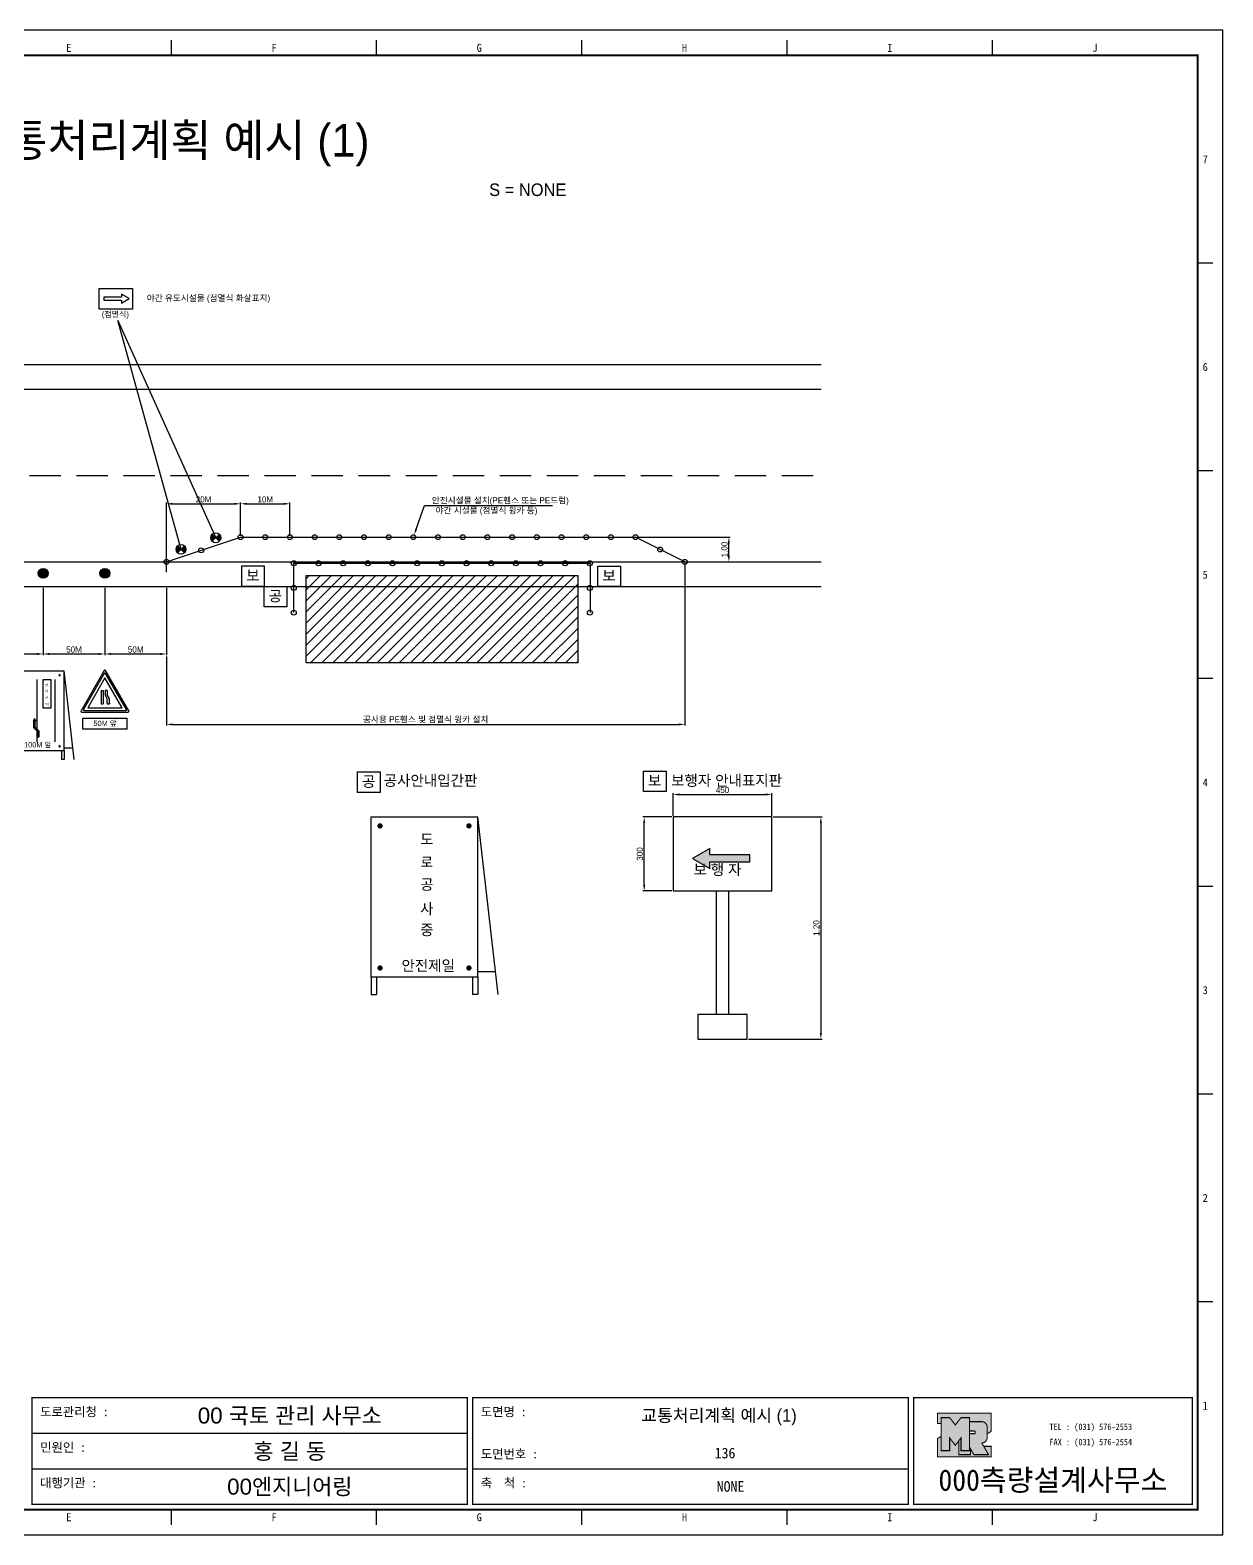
# Model space of a CAD drawing. Header units: millimetres. Extents: x 973 to 1835, y -46 to 564.
# Drawn here: x 1352 to 1835, y -46 to 564 of the extents above; entities that cross this region are included whole.
import ezdxf
from ezdxf.enums import TextEntityAlignment as Align

# ---------------------------------------------------------------- set-up
doc = ezdxf.new("R2010")
doc.units = ezdxf.units.MM
doc.header["$LTSCALE"] = 2
doc.linetypes.add('HIDDEN', pattern=[9.525, 6.35, -3.175])
for name, color, linetype in [('CC-GSTR-0004', 4, 'Continuous'), ('CZ-DIMT-0002', 7, 'Continuous'), ('CZ-LIN1-0007', 7, 'Continuous'), ('CZ-LIN2-0003', 3, 'Continuous'), ('CZ-LIN3-0005', 5, 'Continuous'), ('CZ-LINE-0001', 7, 'Continuous'), ('TITLE', 7, 'Continuous')]:
    doc.layers.add(name, color=color, linetype=linetype)
doc.styles.add('견고딕', font='arial.ttf')
doc.styles.add('돋움', font='')
doc.styles.add('돋음체', font='')
doc.styles.get('돋움').set_extended_font_data('Dotum')
doc.styles.get('돋음체').set_extended_font_data('DotumChe')

msp = doc.modelspace()

# ---------------------------------------------------------------- hatches: boundary and pattern name
h = msp.add_hatch(color=256)
edge = h.paths.add_edge_path()
edge.add_arc((1356.87, 343.68), 2, 0, 360)
h = msp.add_hatch(color=256)
edge = h.paths.add_edge_path()
edge.add_arc((1381.87, 343.68), 2, 0, 360)
h = msp.add_hatch(color=256)
h.paths.add_polyline_path([(1354.38, 280.57), (1353.66, 281.3), (1353.66, 283.69), (1353.96, 283.69), (1353.35, 284.9), (1352.75, 283.69), (1353.05, 283.69), (1353.05, 281.05), (1354.38, 279.71)])
h.paths.add_polyline_path([(1354.38, 280.57), (1354.38, 279.71), (1354.68, 279.4), (1354.68, 277.35), (1355.29, 277.35), (1355.29, 279.64)])
at = {"layer": 'CZ-LIN1-0007'}
msp.add_hatch(color=256, dxfattribs=at).paths.add_polyline_path([(1643.22, 226.69), (1643.22, 229.56), (1627.02, 229.56), (1627.02, 232.18), (1620, 228.12), (1627.02, 224.07), (1627.02, 226.69)])
at = {"layer": 'CZ-LIN2-0003'}
h = msp.add_hatch(dxfattribs=at)
h.set_pattern_fill('ANSI31', color=256, style=0)
h.set_pattern_definition([(45, (969.7445, -39.9444), (-2.245064, 2.245064), [])])
h.paths.add_polyline_path([(1463.41, 342.75), (1573.53, 342.75), (1573.53, 307.38), (1463.41, 307.38)])
at = {"layer": 'CZ-LIN3-0005'}
h = msp.add_hatch(color=256, dxfattribs=at)
h.paths.add_polyline_path([(1412.73, 353.39), (1411.32, 354.81, 0.198912), (1410.73, 353.39, 0.198912), (1411.32, 351.98)])
h.paths.add_polyline_path([(1414.15, 351.98, 0.198912), (1414.73, 353.39, 0.198912), (1414.15, 354.81), (1412.73, 353.39)])
h = msp.add_hatch(color=256, dxfattribs=at)
h.paths.add_polyline_path([(1426.82, 358.06), (1425.41, 359.47, 0.198912), (1424.82, 358.06, 0.198912), (1425.41, 356.64)])
h.paths.add_polyline_path([(1428.23, 356.64, 0.198912), (1428.82, 358.06, 0.198912), (1428.23, 359.47), (1426.82, 358.06)])
at = {"layer": 'TITLE', "ltscale": 150}
h = msp.add_hatch(color=8, dxfattribs=at)
edge = h.paths.add_edge_path()
edge.add_line((1741.03, 3.34), (1719.3, 3.34))
edge.add_line((1719.3, 3.34), (1719.3, -0.9))
edge.add_line((1719.3, -0.9), (1720.74, -0.9))
edge.add_line((1720.74, -0.9), (1720.74, 1.49))
edge.add_line((1720.74, 1.49), (1724.19, 1.49))
edge.add_line((1724.19, 1.49), (1726.49, -1.47))
edge.add_line((1726.49, -1.47), (1728.78, 1.49))
edge.add_line((1728.78, 1.49), (1732.23, 1.49))
edge.add_line((1732.23, 1.49), (1732.23, -0.13))
edge.add_line((1732.23, -0.13), (1737.2, -0.13))
edge.add_arc((1737.2, -2.31), 2.18, 0, 90, ccw=False)
edge.add_line((1739.37, -2.31), (1739.37, -5.09))
edge.add_line((1739.37, -5.09), (1741.03, -4.06))
edge.add_line((1741.03, -4.06), (1741.03, 3.34))
h.paths.add_polyline_path([(1727.88, -7.91), (1726.49, -9.71), (1724.19, -6.75), (1724.19, -11.87), (1720.74, -11.87), (1720.74, -6.06), (1719.3, -6.96), (1719.3, -14.36), (1741.03, -14.36), (1741.03, -10.12), (1737.98, -10.12), (1739.92, -13.49), (1734.01, -13.49), (1732.58, -11.03), (1732.58, -13.49), (1727.88, -13.49)])
msp.add_hatch(color=5, dxfattribs=at).paths.add_polyline_path([(1732.23, 1.49), (1728.78, 1.49), (1726.49, -1.47), (1724.19, 1.49), (1720.74, 1.49), (1720.74, -11.87), (1724.19, -11.87), (1724.19, -6.75), (1726.49, -9.71), (1728.78, -6.75), (1728.78, -11.87), (1732.23, -11.87)])
h = msp.add_hatch(color=161, dxfattribs=at)
edge = h.paths.add_edge_path()
edge.add_arc((1737.2, -2.31), 2.18, 360, 450)
edge.add_line((1737.2, -0.13), (1732.23, -0.13))
edge.add_line((1732.23, -0.13), (1732.23, -3.91))
edge.add_line((1732.23, -3.91), (1734.26, -3.91))
edge.add_arc((1734.26, -4.14), 0.23, 0, 90, ccw=False)
edge.add_line((1734.49, -4.14), (1734.49, -4.77))
edge.add_arc((1734.26, -4.77), 0.23, 270, 360, ccw=False)
edge.add_line((1734.26, -5), (1732.23, -5))
edge.add_line((1732.23, -5), (1732.23, -11.87))
edge.add_line((1732.23, -11.87), (1728.78, -11.87))
edge.add_line((1728.78, -11.87), (1728.78, -6.75))
edge.add_line((1728.78, -6.75), (1727.88, -7.91))
edge.add_line((1727.88, -7.91), (1727.88, -13.49))
edge.add_line((1727.88, -13.49), (1732.58, -13.49))
edge.add_line((1732.58, -13.49), (1732.58, -11.03))
edge.add_line((1732.58, -11.03), (1734.01, -13.49))
edge.add_line((1734.01, -13.49), (1739.92, -13.49))
edge.add_line((1739.92, -13.49), (1737.2, -8.77))
edge.add_arc((1737.2, -6.6), 2.18, 270, 360)
edge.add_line((1739.37, -6.6), (1739.37, -2.31))

# ---------------------------------------------------------------- linework, layer by layer
at = {"color": 1}
for p, q in [((1141.81, 428.33), (1672.16, 428.33)), ((1141.81, 418.33), (1672.16, 418.33)), ((1141.81, 348.33), (1672.16, 348.33)), ((1141.81, 338.33), (1672.16, 338.33))]:
    msp.add_line(p, q, dxfattribs=at)
at = {"color": 1, "linetype": 'HIDDEN'}
msp.add_line((1141.81, 383.33), (1672.16, 383.33), dxfattribs=at)
for p, q in [((1343.73, 304.21), (1365.33, 304.21)), ((1354.38, 275.41), (1354.38, 300.61)), ((1361.73, 275.41), (1361.73, 300.61)), ((1365.33, 271.81), (1365.33, 304.21)), ((1369.47, 268.21), (1365.33, 304.21)), ((1380.34, 296.2), (1380.34, 290.82)), ((1380.34, 296.2), (1381.24, 296.2)), ((1381.24, 296.2), (1381.24, 290.82)), ((1381.95, 296.2), (1381.95, 294.41)), ((1382.85, 296.2), (1381.95, 296.2)), ((1382.85, 292.79), (1381.95, 294.41)), ((1382.85, 296.2), (1382.85, 294.41)), ((1383.74, 292.79), (1382.85, 294.41)), ((1382.85, 291), (1382.85, 292.79)), ((1383.74, 291), (1383.74, 292.79)), ((1380.34, 290.82), (1381.24, 290.82)), ((1382.85, 291), (1382.85, 290.82)), ((1382.85, 290.82), (1383.74, 290.82)), ((1383.74, 291), (1383.74, 290.82)), ((1353.35, 284.9), (1352.75, 283.69)), ((1353.05, 283.69), (1352.75, 283.69)), ((1353.05, 281.05), (1353.05, 283.69)), ((1353.05, 281.05), (1354.68, 279.4)), ((1353.35, 284.9), (1353.96, 283.69)), ((1353.96, 283.69), (1353.66, 283.69)), ((1353.66, 281.3), (1353.66, 283.69)), ((1353.66, 281.3), (1355.29, 279.64)), ((1372.92, 280.58), (1372.92, 284.93)), ((1372.92, 284.93), (1390.9, 284.93)), ((1390.9, 280.58), (1372.92, 280.58)), ((1390.9, 280.58), (1390.9, 284.93)), ((1354.68, 277.35), (1354.68, 279.4)), ((1354.68, 277.35), (1355.29, 277.35)), ((1355.29, 277.35), (1355.29, 279.64)), ((1343.73, 271.81), (1365.33, 271.81)), ((1364.25, 271.81), (1364.25, 268.21)), ((1365.33, 272.89), (1368.93, 272.89)), ((1365.33, 271.81), (1365.33, 268.21)), ((1365.33, 268.21), (1364.25, 268.21)), ((1489.78, 180.13), (1489.78, 244.93)), ((1489.78, 244.93), (1532.98, 244.93)), ((1532.98, 180.13), (1532.98, 244.93)), ((1541.25, 172.93), (1532.98, 244.93)), ((1629.63, 214.93), (1629.63, 164.93)), ((1634.63, 214.93), (1634.63, 164.93)), ((1489.78, 180.13), (1489.78, 172.93)), ((1489.78, 180.13), (1532.98, 180.13)), ((1491.94, 180.13), (1491.94, 172.93)), ((1530.82, 180.13), (1530.82, 172.93)), ((1532.98, 182.29), (1540.18, 182.29)), ((1532.98, 180.13), (1532.98, 172.93)), ((1489.78, 172.93), (1491.94, 172.93)), ((1532.98, 172.93), (1530.82, 172.93))]:
    msp.add_line(p, q)
for points in [[(1379.6, 459.04), (1393.09, 459.04), (1393.09, 450.79), (1379.6, 450.79)], [(1437.35, 346.68), (1446.46, 346.68), (1446.46, 338.38), (1437.35, 338.38)], [(1581.65, 346.63), (1590.77, 346.63), (1590.77, 338.33), (1581.65, 338.33)], [(1446.46, 338.38), (1455.58, 338.38), (1455.58, 330.08), (1446.46, 330.08)], [(1359.99, 300.61), (1359.99, 289.09), (1356.92, 289.09), (1356.92, 300.61)], [(1381.9, 301.27), (1374.92, 289.17), (1388.89, 289.17)], [(1484.29, 263.19), (1493.41, 263.19), (1493.41, 254.89), (1484.29, 254.89)], [(1600.13, 263.53), (1609.25, 263.53), (1609.25, 255.23), (1600.13, 255.23)], [(1612.13, 214.93), (1652.13, 214.93), (1652.13, 244.93), (1612.13, 244.93)], [(1622.13, 164.93), (1622.13, 154.93), (1642.13, 154.93), (1642.13, 164.93)]]:
    msp.add_lwpolyline(points, close=True)
for points in [[(1363.26, 302.41, 1), (1363.8, 302.41, 1)], [(1381.64, 304.26), (1372.21, 287.93, 0.612147), (1372.46, 287.44), (1391.35, 287.44, 0.612147), (1391.6, 287.93), (1382.17, 304.26, 0.57735)], [(1390.6, 288.5), (1382.17, 303.11, 0.57735), (1381.64, 303.11), (1373.2, 288.5, 0.604333), (1373.45, 288.02), (1390.35, 288.02, 0.604333)], [(1363.26, 273.61, 1), (1363.8, 273.61, 1)]]:
    msp.add_lwpolyline(points, format="xyb", close=True)
at = {"const_width": 1.08}
for points in [[(1492.84, 241.33, 1), (1493.92, 241.33, 1)], [(1528.84, 241.33, 1), (1529.92, 241.33, 1)], [(1492.84, 183.73, 1), (1493.92, 183.73, 1)], [(1528.84, 183.73, 1), (1529.92, 183.73, 1)]]:
    msp.add_lwpolyline(points, format="xyb", close=True, dxfattribs=at)
for centre in [(1356.87, 343.68), (1381.87, 343.68)]:
    msp.add_circle(centre, 2)
msp.add_solid([(1352.75, 283.69), (1353.96, 283.69), (1353.35, 284.9)])
at = {"layer": 'CC-GSTR-0004'}
for p, q in [((1406.87, 348.33), (1436.87, 358.33)), ((1436.87, 358.33), (1596.87, 358.33)), ((1616.87, 348.33), (1596.87, 358.33))]:
    msp.add_line(p, q, dxfattribs=at)
msp.add_lwpolyline([(1458.41, 327.75), (1458.41, 347.75), (1578.53, 347.75), (1578.53, 327.75)], dxfattribs=at)
for centre in [(1420.92, 353.01), (1436.87, 358.33), (1446.87, 358.33), (1456.87, 358.33), (1466.87, 358.33), (1476.87, 358.33), (1486.87, 358.33), (1496.87, 358.33), (1506.87, 358.33), (1516.87, 358.33), (1526.87, 358.33), (1536.87, 358.33), (1546.87, 358.33), (1556.87, 358.33), (1566.87, 358.33), (1576.87, 358.33), (1586.87, 358.33), (1596.87, 358.33), (1606.87, 353.33), (1406.87, 348.33), (1458.41, 347.75), (1468.41, 347.75), (1478.41, 347.75), (1488.41, 347.75), (1498.41, 347.75), (1508.41, 347.75), (1518.41, 347.75), (1528.41, 347.75), (1538.41, 347.75), (1548.41, 347.75), (1558.41, 347.75), (1568.41, 347.75), (1578.41, 347.75), (1616.87, 348.33), (1458.41, 337.75), (1578.41, 337.75), (1458.41, 327.75), (1578.41, 327.75)]:
    msp.add_circle(centre, 1, dxfattribs=at)
at = {"layer": 'CZ-LIN1-0007'}
for points in [[(1388.63, 454.35), (1388.63, 453.18), (1391.75, 454.98), (1388.63, 456.78), (1388.63, 455.62), (1381.43, 455.62), (1381.43, 454.35)], [(1627.02, 229.56), (1627.02, 232.18), (1620, 228.12), (1627.02, 224.07), (1627.02, 226.69), (1643.22, 226.69), (1643.22, 229.56)]]:
    msp.add_lwpolyline(points, close=True, dxfattribs=at)
at = {"layer": 'CZ-LIN2-0003'}
msp.add_lwpolyline([(1463.41, 342.75), (1573.53, 342.75), (1573.53, 307.38), (1463.41, 307.38)], close=True, dxfattribs=at)
at = {"layer": 'CZ-LIN3-0005'}
for p, q in [((1414.15, 354.81), (1411.32, 351.98)), ((1411.32, 354.81), (1414.15, 351.98)), ((1425.41, 359.47), (1428.23, 356.64)), ((1428.23, 359.47), (1425.41, 356.64))]:
    msp.add_line(p, q, dxfattribs=at)
for centre in [(1426.82, 358.06), (1412.73, 353.39)]:
    msp.add_circle(centre, 2, dxfattribs=at)
at = {"layer": 'CZ-LINE-0001'}
for p, q in [((1412.73, 353.39), (1387.17, 446.18)), ((1387.17, 446.18), (1426.82, 358.06)), ((1406.87, 344.18), (1406.87, 372.35)), ((1436.87, 358.83), (1436.87, 372.35)), ((1436.87, 358.83), (1436.87, 372.35)), ((1456.87, 358.83), (1456.87, 372.35)), ((1409.37, 371.85), (1434.37, 371.85)), ((1439.37, 371.85), (1454.37, 371.85)), ((1597.37, 358.33), (1635.22, 358.33)), ((1634.72, 350.83), (1634.72, 355.83)), ((1616.87, 347.83), (1616.87, 281.94)), ((1617.37, 348.33), (1635.22, 348.33)), ((1356.87, 337.83), (1356.87, 310.49)), ((1356.87, 337.83), (1356.87, 310.49)), ((1381.87, 337.83), (1381.87, 310.49)), ((1381.87, 337.83), (1381.87, 310.49)), ((1406.87, 337.83), (1406.87, 310.49)), ((1309.37, 310.99), (1354.37, 310.99)), ((1359.37, 310.99), (1379.37, 310.99)), ((1384.37, 310.99), (1404.37, 310.99)), ((1406.87, 309.99), (1406.87, 281.94)), ((1409.37, 282.44), (1614.37, 282.44)), ((1612.13, 245.43), (1612.13, 254.56)), ((1614.63, 254.06), (1649.63, 254.06)), ((1652.13, 245.43), (1652.13, 254.56)), ((1611.63, 244.93), (1599.92, 244.93)), ((1652.63, 244.93), (1672.49, 244.93)), ((1600.42, 217.43), (1600.42, 242.43)), ((1671.99, 242.43), (1671.99, 157.43)), ((1611.63, 214.93), (1599.92, 214.93)), ((1642.63, 154.93), (1672.49, 154.93))]:
    msp.add_line(p, q, dxfattribs=at)
msp.add_lwpolyline([(1508.02, 361.63), (1511.34, 371.16), (1563.19, 371.16)], dxfattribs=at)
for points in [[(1409.37, 372.26), (1409.37, 371.43), (1406.87, 371.85)], [(1434.37, 372.26), (1434.37, 371.43), (1436.87, 371.85)], [(1439.37, 372.26), (1439.37, 371.43), (1436.87, 371.85)], [(1454.37, 372.26), (1454.37, 371.43), (1456.87, 371.85)], [(1508.41, 361.49), (1507.2, 359.27), (1507.63, 361.77)], [(1634.31, 355.83), (1635.14, 355.83), (1634.72, 358.33)], [(1634.31, 350.83), (1635.14, 350.83), (1634.72, 348.33)], [(1354.37, 311.4), (1354.37, 310.57), (1356.87, 310.99)], [(1359.37, 311.4), (1359.37, 310.57), (1356.87, 310.99)], [(1379.37, 311.4), (1379.37, 310.57), (1381.87, 310.99)], [(1384.37, 311.4), (1384.37, 310.57), (1381.87, 310.99)], [(1404.37, 311.4), (1404.37, 310.57), (1406.87, 310.99)], [(1409.37, 282.85), (1409.37, 282.02), (1406.87, 282.44)], [(1614.37, 282.85), (1614.37, 282.02), (1616.87, 282.44)], [(1614.63, 254.47), (1614.63, 253.64), (1612.13, 254.06)], [(1649.63, 254.47), (1649.63, 253.64), (1652.13, 254.06)], [(1600, 242.43), (1600.84, 242.43), (1600.42, 244.93)], [(1671.57, 242.43), (1672.41, 242.43), (1671.99, 244.93)], [(1600, 217.43), (1600.84, 217.43), (1600.42, 214.93)], [(1671.57, 157.43), (1672.41, 157.43), (1671.99, 154.93)]]:
    msp.add_solid(points, dxfattribs=at)
at = {"layer": 'TITLE', "color": 7, "linetype": 'Continuous'}
for p, q in [((1408.84, 553.55), (1408.84, 559.71)), ((1492, 553.55), (1492, 559.71)), ((1575.16, 553.55), (1575.16, 559.71)), ((1658.32, 553.55), (1658.32, 559.71)), ((1741.48, 553.55), (1741.48, 559.71)), ((1830.81, 469.37), (1824.65, 469.37)), ((1830.81, 385.18), (1824.65, 385.18)), ((1830.81, 300.99), (1824.65, 300.99)), ((1830.81, 216.8), (1824.65, 216.8)), ((1830.81, 132.61), (1824.65, 132.61)), ((1830.81, 48.42), (1824.65, 48.42)), ((1408.84, -41.92), (1408.84, -35.77)), ((1492, -41.92), (1492, -35.77)), ((1575.16, -41.92), (1575.16, -35.77)), ((1658.32, -41.92), (1658.32, -35.77)), ((1741.48, -41.92), (1741.48, -35.77))]:
    msp.add_line(p, q, dxfattribs=at)
at = {"layer": 'TITLE', "ltscale": 150}
for p, q in [((1352.37, -4.79), (1528.8, -4.79)), ((1352.37, -19.19), (1528.8, -19.19)), ((1530.96, -19.19), (1707.39, -19.19))]:
    msp.add_line(p, q, dxfattribs=at)
at = {"layer": 'TITLE'}
msp.add_line((1824.87, -35.77), (992.01, -35.77), dxfattribs=at)
msp.add_lwpolyline([(972.5, -46.02), (1834.9, -46.02), (1834.9, 563.82), (972.5, 563.82)], close=True, dxfattribs=at)
at = {"layer": 'TITLE', "linetype": 'Continuous', "const_width": 0.821}
msp.add_lwpolyline([(993.03, -35.77), (993.03, 553.55), (1824.65, 553.55), (1824.65, -35.77)], close=True, dxfattribs=at)
at = {"layer": 'TITLE', "ltscale": 150}
for points, const_width in [([(1528.8, -33.6), (1352.37, -33.6), (1352.37, 9.62), (1528.8, 9.62)], 0.54), ([(1530.96, 9.62), (1707.39, 9.62), (1707.39, -33.6), (1530.96, -33.6)], 0.54), ([(1822.48, 9.62), (1822.48, -33.6), (1709.55, -33.6), (1709.55, 9.62), (1822.48, 9.62)], 0.54), ([(1732.23, 1.49), (1728.78, 1.49), (1726.49, -1.47), (1724.19, 1.49), (1720.74, 1.49), (1720.74, -11.87), (1724.19, -11.87), (1724.19, -6.75), (1726.49, -9.71), (1728.78, -6.75), (1728.78, -11.87), (1732.23, -11.87)], 0.432), ([(1727.88, -7.91), (1726.49, -9.71), (1724.19, -6.75), (1724.19, -11.87), (1720.74, -11.87), (1720.74, -6.06), (1719.3, -6.96), (1719.3, -14.36), (1741.03, -14.36), (1741.03, -10.12), (1737.98, -10.12), (1739.92, -13.49), (1734.01, -13.49), (1732.58, -11.03), (1732.58, -13.49), (1727.88, -13.49)], 0.432)]:
    msp.add_lwpolyline(points, close=True, dxfattribs=dict(at, const_width=const_width))
at = {"layer": 'TITLE', "ltscale": 150, "const_width": 0.432}
for points in [[(1741.03, 3.34), (1719.3, 3.34), (1719.3, -0.9), (1720.74, -0.9), (1720.74, 1.49), (1724.19, 1.49), (1726.49, -1.47), (1728.78, 1.49), (1732.23, 1.49), (1732.23, -0.13), (1737.2, -0.13, -0.414214), (1739.37, -2.31), (1739.37, -5.09), (1741.03, -4.06)], [(1739.37, -2.31, 0.414214), (1737.2, -0.13), (1732.23, -0.13), (1732.23, -3.91), (1734.26, -3.91, -0.414214), (1734.49, -4.14), (1734.49, -4.77, -0.414214), (1734.26, -5), (1732.23, -5), (1732.23, -11.87), (1728.78, -11.87), (1728.78, -6.75), (1727.88, -7.91), (1727.88, -13.49), (1732.58, -13.49), (1732.58, -11.03), (1734.01, -13.49), (1739.92, -13.49), (1737.2, -8.77, 0.414214), (1739.37, -6.6)]]:
    msp.add_lwpolyline(points, format="xyb", close=True, dxfattribs=at)

# ---------------------------------------------------------------- texts
at = {"style": '돋움'}
for s, height, p in [('보', 4.32, (1439.14, 340.63)), ('보', 4.32, (1583.45, 340.58)), ('공', 4.32, (1448.26, 332.33)), ('공', 1.08, (1357.55, 297.95)), ('사', 1.08, (1357.53, 295.4)), ('구', 1.08, (1357.55, 292.86)), ('역', 1.08, (1357.72, 290)), ('공사안내입간판', 4.32, (1494.87, 257.55)), ('보행자 안내표지판', 4.32, (1611.32, 257.55)), ('공', 4.32, (1486.09, 257.14)), ('보', 4.32, (1601.93, 257.48)), ('도', 4.32, (1509.63, 233.76)), ('로', 4, (1509.78, 224.66)), ('보 행 자', 4.32, (1620.42, 221.45)), ('공', 4.32, (1509.63, 215.44)), ('사', 4.32, (1509.63, 205.56)), ('중', 4.32, (1509.63, 197.04))]:
    msp.add_text(s, height=height, dxfattribs=at).set_placement(p)
for s, height, p in [('50M 앞', 2.16, (1381.94, 282.88)), ('100M 앞', 2.16, (1354.66, 274.2)), ('안전제일', 4.32, (1512.89, 184.71))]:
    msp.add_text(s, height=height, dxfattribs=at).set_placement(p, align=Align.MIDDLE_CENTER)
at = {"layer": 'CZ-DIMT-0002', "style": '돋움'}
for s, height, p in [('야간 유도시설물 (점멸식 화살표지)', 2.5, (1423.86, 455.22)), ('(점멸식)', 2.324, (1386.13, 448.64)), ('안전시설물 설치(PE휀스 또는 PE드럼)', 2.5, (1542.1, 373.22)), ('야간 시설물 (점멸식 윙카 등)', 2.5, (1536.5, 369.14))]:
    msp.add_text(s, height=height, dxfattribs=at).set_placement(p, align=Align.MIDDLE_CENTER)
at = {"layer": 'CZ-LINE-0001', "char_height": 2.5, "attachment_point": 5, "style": '돋움'}
for s, insert in [('\\A1;20M', (1421.87, 373.63)), ('\\A1;10M', (1446.87, 373.63)), ('\\A1;50M', (1369.37, 312.77)), ('\\A1;50M', (1394.37, 312.77)), ('\\A1;공사용 PE휀스 및 점멸식 윙카 설치', (1511.87, 284.33)), ('\\A1;450', (1632.13, 255.84))]:
    msp.add_mtext(s, dxfattribs=dict(at, insert=insert))
at = {"layer": 'CZ-LINE-0001', "char_height": 2.5, "attachment_point": 5, "rotation": 90, "style": '돋움'}
for s, insert in [('\\A1;1.00', (1632.94, 353.33)), ('\\A1;300', (1598.64, 229.93)), ('\\A1;1.20', (1670.21, 199.93))]:
    msp.add_mtext(s, dxfattribs=dict(at, insert=insert))
at = {"layer": 'TITLE', "color": 3, "linetype": 'Continuous', "style": '돋음체'}
for s, p in [('E', (1367.26, 556.63)), ('F', (1450.42, 556.63)), ('G', (1533.58, 556.63)), ('H', (1616.74, 556.63)), ('I', (1699.9, 556.63)), ('J', (1783.07, 556.63)), ('7', (1827.73, 511.47)), ('6', (1827.73, 427.28)), ('5', (1827.73, 343.09)), ('4', (1827.73, 258.91)), ('3', (1827.73, 174.72)), ('2', (1827.73, 90.53)), ('1', (1827.73, 6.34)), ('E', (1367.26, -38.84)), ('F', (1450.42, -38.84)), ('G', (1533.58, -38.84)), ('H', (1616.74, -38.84)), ('I', (1699.9, -38.84)), ('J', (1783.07, -38.84))]:
    msp.add_text(s, height=3.24, dxfattribs=at).set_placement(p, align=Align.MIDDLE)
at = {"layer": 'TITLE', "style": '돋움'}
for height, p in [(13.2407, (1407.24, 519.17)), (5.0926, (1630.72, 2.41))]:
    msp.add_text('교통처리계획 예시 (1)', height=height, dxfattribs=at).set_placement(p, align=Align.MIDDLE_CENTER)
msp.add_text('S = NONE', height=5.093, dxfattribs=at).set_placement((1537.59, 499.12), align=Align.MIDDLE_LEFT)
at = {"layer": 'TITLE', "style": '돋음체'}
for s, p in [('도로관리청 :', (1355.62, 2.06)), ('도면명 :', (1534.2, 2.06)), ('민원인 :', (1355.62, -12.35)), ('도면번호 :', (1534.2, -15.04)), ('대행기관 :', (1355.62, -26.76)), ('축  척 :', (1534.2, -26.76))]:
    msp.add_text(s, height=3.674, dxfattribs=at).set_placement(p)
at = {"layer": 'TITLE', "color": 7, "linetype": 'Continuous', "style": '견고딕'}
for s, height, p in [('00 국토 관리 사무소', 6.4842, (1456.8, 2.42)), ('홍 길 동', 6.484, (1456.8, -11.99)), ('00엔지니어링', 6.484, (1456.8, -26.4))]:
    msp.add_text(s, height=height, dxfattribs=at).set_placement(p, align=Align.MIDDLE)
at = {"layer": 'TITLE', "color": 180, "style": '돋음체'}
for s, p in [('TEL : (031) 576-2553', (1764.6, -3.51)), ('FAX : (031) 576-2554', (1764.6, -9.67))]:
    msp.add_text(s, height=2.5937, dxfattribs=at).set_placement(p)
at = {"layer": 'TITLE', "linetype": 'Continuous', "style": '돋음체'}
for s, p in [('136', (1633.17, -12.88)), ('NONE', (1635.39, -26.4))]:
    msp.add_text(s, height=4.323, dxfattribs=at).set_placement(p, align=Align.MIDDLE)
at = {"layer": 'TITLE', "color": 180, "style": '돋음체'}
msp.add_text('000측량설계사무소', height=8.646, dxfattribs=at).set_placement((1766.02, -28.13), align=Align.CENTER)

doc.saveas('drawing.dxf')
